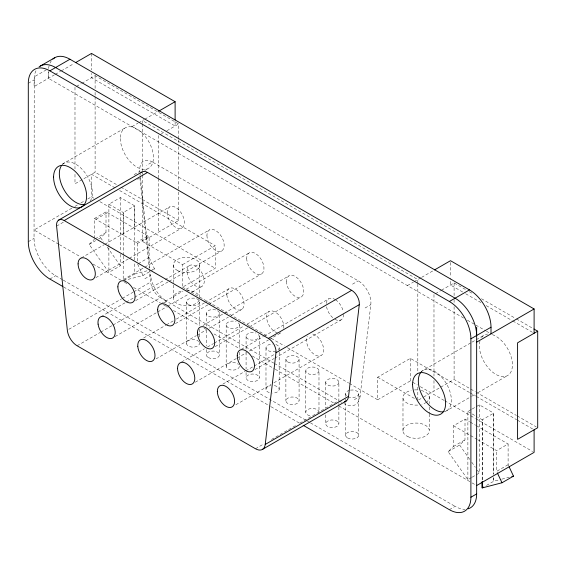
<?xml version="1.0" encoding="UTF-8"?>
<svg xmlns="http://www.w3.org/2000/svg" width="566" height="566" viewBox="0 0 566 566"><rect width="100%" height="100%" fill="white"/><g stroke="black" fill="none" stroke-linecap="round" stroke-linejoin="round"><path stroke-width="0.42" stroke-dasharray="2.83 2.12" d="M94.501 238.336L94.522 218.483L106.019 211.847L149.113 236.73L149.113 257.466L154.504 268.871L150.91 270.944M98.477 239.008L100.628 237.77L105.991 232.569L106.019 211.847M123.225 256.108L123.19 280.651L143.007 275.5L150.188 271.355M123.218 255.224L123.254 212.512L134.75 205.875L134.75 228.438M123.912 280.234L134.687 274.015L134.701 263.494M134.701 259.985L134.75 205.875L120.381 197.584L108.891 204.22L108.891 246.953M471.478 477.584L467.884 479.657L448.13 451.661L453.486 446.461L453.522 425.745L465.011 419.109L469.547 421.727M448.13 451.661L459.62 445.032L464.983 439.832L465.011 419.109M463.653 318.05L48.414 78.313L48.534 71.797M62.479 279.689L55.595 275.713A30.472 17.596 60 0 1 34.045 238.385L34.229 76.834A30.472 17.596 60 0 1 36.479 69.887M354.344 399.674L360.096 396.356L370.822 304.685A17.907 10.337 60 0 0 358.278 280.849L152.417 161.996L146.672 165.314M120.381 254.353L120.381 265.758L108.891 272.395L89.138 244.399L94.494 239.199M46.327 69.851L34.229 76.834L34.045 86.612L54.463 74.825M28.3 83.294L34.045 79.976M55.213 74.387L60.505 71.33M61.262 70.892L74.118 63.47M76.488 86.407L80.995 83.803M81.745 83.372L95.102 75.66L178.707 123.933L178.707 138.854M62.012 164.324L125.22 127.831M132.019 126.586L137.97 123.147M138.712 122.723L143.955 119.695M144.712 119.256L157.631 111.799M116.384 184.488L95.102 172.206L74.988 183.816L74.988 172.404M160.1 134.673L163.85 132.508M166.857 130.774L178.707 123.933M71.847 208.182L34.045 230.008L58.553 244.158M74.875 206.441L77.896 204.694M80.924 202.946L84.702 200.767M87.73 199.02L91.508 196.834L93.8 198.157M134.128 174.661L139.873 171.342A18.048 10.421 60 0 1 152.417 161.996M144.769 170.5L148.582 168.3M28.3 241.703L34.045 238.385M56.6 226.11L63.477 222.141M137.623 179.33L139.151 178.446M95.958 219.311L107.455 212.675M95.215 238.788L105.991 232.569M89.138 244.399L95.604 240.67M81.362 257.87L104.201 244.689M104.958 244.243L169.666 206.887M49.85 279.031L55.595 275.713M136.187 242.538L147.676 235.902M94.522 218.483L137.623 243.366L149.113 236.73M142.434 175.262L142.434 241.413L178.707 220.471L178.707 191.513M95.838 277.665L128.567 258.768M129.331 258.329L181.856 227.999M138.337 263.685L149.113 257.466M123.438 279.526L209.462 229.86M144.854 278.727L150.598 275.409L150.238 271.906M68.854 329.292L121.598 298.841M122.362 298.395L133.067 292.219M133.831 291.78L150.648 282.066L149.29 268.949M182.585 264.598L215.264 245.729L215.264 268.284L182.585 287.153L182.585 264.598L142.434 241.413M101.137 316.606L125.496 302.541M126.26 302.103L133.866 297.709M134.63 297.27L164.317 280.128M165.081 279.689L190.204 265.185M135.628 300.638L168.364 281.741M169.121 281.302L221.646 250.979M77.103 345.769L100.033 332.532M100.798 332.093L112.266 325.471M113.03 325.025L160.426 297.666L273.711 363.075M160.949 303.822L183.023 291.073M186.065 289.318L249.252 252.839M163.914 302.994L166.786 301.338A23.234 13.414 60 0 1 150.598 275.409M115.096 336.558L156.959 312.39M157.723 311.951L166.857 306.673M167.621 306.234L188.931 293.931M191.98 292.169L201.114 286.898A12.19 7.04 60 0 0 198.708 268.496A12.19 7.04 60 0 0 187.148 272.734A12.19 7.04 60 0 0 201.114 286.898M143.615 338.008L165.689 325.266M166.454 324.827L173.302 320.872M176.344 319.111L204.51 302.852M205.274 302.414L228.869 288.787M175.418 323.611L208.154 304.713M208.918 304.275L261.442 273.951M203.024 325.471L223.577 313.606M224.341 313.168L289.042 275.812M156.004 358.908L196.352 335.617M197.117 335.178L206.25 329.9M209.293 328.146L228.324 317.158M231.374 315.396L242.029 309.241M181.601 361.978L204.439 348.79M207.489 347.036L213.58 343.52M214.337 343.074L244.024 325.938M247.073 324.176L269.147 311.434M215.214 346.59L301.232 296.924M352.526 284.167L358.278 280.849M241.293 349.328L263.367 336.579M264.131 336.14L328.839 298.784M195.32 382.213L236.425 358.476M237.182 358.037L246.323 352.76M249.365 351.005L268.397 340.017M269.154 339.579L281.337 332.546A12.19 7.04 60 0 1 279.554 333.098M222.919 384.073L244.993 371.324M245.757 370.886L253.37 366.492M254.127 366.053L274.687 354.182M255.004 369.563L274.036 358.575M274.8 358.137L341.029 319.896M365.077 308.003L370.822 304.685M407.407 285.575L413.357 282.144M414.1 281.712L420.863 277.807M421.62 277.368L433.782 270.35M235.873 404.747L270.888 384.526M273.93 382.772L321.127 355.519M435.48 293.669L440.737 290.634M441.487 290.202L454.095 282.922L466.257 289.948M349.364 383.444L377.671 399.787L377.671 377.225L410.35 358.356L469.504 392.507M255.457 448.739L263.862 443.885M271.51 439.471L296.733 424.91M299.789 423.142L337.244 401.52M421.005 371.593L471.245 342.586M472.002 342.147L484.213 335.1M377.671 399.787L410.35 380.918L411.878 381.802M418.557 399.985L422.965 397.438M423.693 397.014L439.987 387.611M440.737 387.172L454.095 379.468L475.376 391.75M445.088 411.645L470.947 396.709M471.711 396.271L477.053 393.186M477.817 392.747L507.575 375.562M467.884 479.657L467.884 411.482L471.478 409.409M472.193 408.992L479.374 404.846L493.743 413.138L493.686 474.266L493.743 413.138L482.246 419.774L482.19 480.902L482.246 419.774L477.711 417.156M453.486 446.461L464.983 439.832M477.697 439.704L496.615 450.628L508.105 443.992L508.105 464.728L508.827 466.25M472.193 477.166L479.374 473.02L479.374 404.846M508.105 464.728L496.615 471.365L496.615 450.628M486.498 485.423L493.679 481.277L501.108 479.345M449.354 509.683L455.099 506.365A30.472 17.596 60 0 0 465.047 509.294M134.687 274.015L148.724 270.371M152.021 269.515L154.504 268.871M501.936 479.133L509.365 477.202M469.292 291.702L473.091 293.895M481.454 298.721L515.661 318.467M516.418 318.906L532.38 328.124M462.663 292.021L450.501 284.995L450.501 278.055M465.705 293.775L480.902 302.548M486.222 305.619L512.067 320.54M512.824 320.979L532.592 332.391M467.452 320.243L475.051 324.629M475.808 325.075L485.692 330.777M486.449 331.216L491.012 333.848M120.94 187.12L178.707 220.471M476.133 392.188L516.418 415.451M517.175 415.89L536.179 426.856M115.068 187.877L91.508 174.278L91.508 196.834M119.631 190.516L215.264 245.729M470.261 392.945L475.582 396.023M476.346 396.462L516.631 419.717M517.388 420.156L532.592 428.929M108.891 204.22L123.254 212.512L123.254 235.074M467.884 411.482L476.954 416.718M99.913 201.687L215.264 268.284M412.642 382.241L417.227 384.887M420.283 386.649L443.963 400.325M444.727 400.763L469.936 415.317M470.7 415.762L475.284 418.408M476.048 418.847L532.578 451.484M470.304 422.165L475.596 425.222M476.353 425.66L508.105 443.992M377.671 377.225L414.793 398.655M453.522 425.745L476.947 439.273M182.585 287.153L268.27 336.621M271.326 338.39L284.337 345.897M287.394 347.666L348.599 383.005M274.432 363.492L338.779 400.636M339.331 400.954L341.616 402.277M59.317 244.604L80.754 256.978M93.008 264.053L120.572 279.965M124.407 282.179L127.47 283.948M133.59 287.486L160.397 302.959M163.454 304.727L168.052 307.38M173.408 310.472L199.444 325.507M204.043 328.16L207.106 329.928M213.998 333.905L240.034 348.939M252.28 356.007L274.489 368.827M275.253 369.273L334.216 403.31M338.815 405.963L471.287 482.451M472.051 482.89L475.115 484.659M63.251 280.128L306.623 420.644M307.388 421.083L309.687 422.406M310.451 422.852L455.099 506.365M63.625 286.983L270.265 406.282M271.029 406.728L299.35 423.078M459.62 445.032L469.752 459.387M471.782 462.252L475.327 467.283M477.35 470.148L479.374 473.02M100.628 237.77L103.67 242.071M107.215 247.094L120.381 265.758M137.623 264.103L143.007 275.5M139.873 171.342L140.318 175.715M140.41 176.592L149.877 268.411M139.915 178.007L149.205 268.079M454.095 282.922L454.095 296.089M454.095 299.598L454.095 303.107M454.095 306.623L454.095 379.468M450.501 262.433L450.501 277.184M433.981 294.532L433.981 376.157M433.981 380.543L433.981 391.078M429.205 396.582L429.205 403.565M429.205 407.06L429.205 413.166M429.205 414.043L429.205 429.757M417.821 283.092L417.821 279.562L142.434 120.572L142.434 123.218M417.821 283.976L417.821 373.949M417.821 387.179L417.821 400.41M410.35 358.356L410.35 380.918M402.985 398.429L402.985 431.603M358.773 393.773L358.773 435.24M345.564 393.773L345.564 398.188M345.564 399.065L345.564 401.711M345.564 402.596L345.564 435.24M338.878 382.283A6.601 3.813 0 0 1 328.973 385.588A6.601 3.813 0 0 1 328.973 378.987A6.601 3.813 0 0 1 338.878 382.283L338.878 402.582M338.878 403.459L338.878 406.112M338.878 406.989L338.878 423.757A6.601 3.813 0 0 1 328.973 427.054A6.601 3.813 0 0 1 328.973 420.453A6.601 3.813 0 0 1 338.878 423.757M325.669 382.283L325.669 407.874M325.669 414.935L325.669 423.757M318.983 370.801A6.601 3.813 0 0 1 309.078 374.098A6.601 3.813 0 0 1 309.078 367.497A6.601 3.813 0 0 1 318.983 370.801L318.983 412.267A6.601 3.813 0 0 0 312.956 408.468A6.601 3.813 0 0 0 305.873 411.609A6.601 3.813 0 0 0 310.67 415.953M305.774 370.801L305.774 412.267M299.081 359.311L299.081 400.785A6.601 3.813 0 0 1 289.176 404.082A6.601 3.813 0 0 1 289.176 397.481A6.601 3.813 0 0 1 299.081 400.785M285.88 359.311L285.88 400.785M279.187 347.828L279.187 351.352M279.187 352.236L279.187 389.295M265.985 347.828L265.985 389.295M259.292 336.338L259.292 377.805A6.601 3.813 0 0 1 249.387 381.109A6.601 3.813 0 0 1 249.387 374.508A6.601 3.813 0 0 1 259.292 377.805M246.083 336.338L246.083 351.337M246.083 352.222L246.083 368.982M246.083 372.513L246.083 377.805M239.397 324.849L239.397 348.677M239.397 352.201L239.397 361.03M226.188 324.849L226.188 366.322M219.502 313.366A6.601 3.813 0 0 1 209.597 316.663A6.601 3.813 0 0 1 209.597 310.062A6.601 3.813 0 0 1 219.502 313.366L219.502 354.832M206.293 313.366L206.293 326.596M206.293 330.127L206.293 346.01M206.293 349.54L206.293 354.832M199.741 264.973L199.741 298.148M199.6 301.876L199.6 325.698M199.6 329.228L199.6 338.051M186.398 301.876L186.398 343.35M178.707 139.731L178.707 143.24M178.707 146.75L178.707 190.636M175.113 121.669L175.113 126.006L91.508 77.733L91.508 73.396M173.33 264.973L173.33 284.174M173.33 285.052L173.33 298.148M158.593 135.543L158.593 177.667M158.593 178.545L158.593 232.081M142.434 124.103L142.434 170.847M142.434 171.731L142.434 174.378M137.623 243.366L137.623 261.506M120.381 197.584L120.381 250.844M108.891 247.83L108.891 272.395M95.102 75.66L95.102 88.827M95.102 92.336L95.102 95.845M95.102 96.722L95.102 172.206M91.508 53.43L91.508 69.922M74.988 87.27L74.988 168.894M48.414 71.677L48.414 78.313M492.314 334.64A23.362 13.492 60 0 1 512.386 363.74A23.362 13.492 60 0 1 494.217 373.341A23.362 13.492 60 0 1 479.94 341.178M481.588 337.534A23.362 13.492 60 0 1 487.637 334.039M420.538 372.782A23.362 13.492 60 0 1 446.213 383.309A23.362 13.492 60 0 1 443.836 411.772M48.598 68.536A30.472 17.596 60 0 1 49.143 65.663M50.049 63.102A30.472 17.596 60 0 1 51.301 60.909M62.486 164.388A23.362 13.492 60 0 1 84.843 172.51A23.362 13.492 60 0 1 90.157 201.114M199.289 300.122A13.202 7.627 0 0 1 177.2 303.539A13.202 7.627 0 0 1 183.115 290.783M186.532 290.521A13.202 7.627 0 0 1 199.289 296.174M421.26 390.49A13.202 7.627 0 0 1 427.167 401.662M426.495 402.2A13.202 7.627 0 0 1 421.826 404.372M417.701 405.072A13.202 7.627 0 0 1 403.31 399.412A13.202 7.627 0 0 1 411.157 390.434M414.496 389.939A13.202 7.627 0 0 1 417.941 389.953M199.381 342.359A6.601 3.813 0 0 1 191.853 347.1A6.601 3.813 0 0 1 187.594 341.164A6.601 3.813 0 0 1 198.716 341.44M350.46 390.094A6.601 3.813 0 0 1 358.717 394.269A6.601 3.813 0 0 1 348.868 397.077M346.449 395.676A6.601 3.813 0 0 1 348.868 390.469M238.512 322.945A6.601 3.813 0 0 1 233.942 328.605A6.601 3.813 0 0 1 226.287 324.191A6.601 3.813 0 0 1 236.093 321.552M239.397 366.322A6.601 3.813 0 0 1 230.532 369.902A6.601 3.813 0 0 1 227.737 363.867A6.601 3.813 0 0 1 238.512 364.412M258.407 334.435A6.601 3.813 0 0 1 253.837 340.095A6.601 3.813 0 0 1 246.189 335.673A6.601 3.813 0 0 1 255.988 333.034M275.89 344.524A6.601 3.813 0 0 1 278.302 349.731M275.89 351.125A6.601 3.813 0 0 1 266.204 348.812A6.601 3.813 0 0 1 272.586 344.015M274.291 385.616A6.601 3.813 0 0 1 279.13 389.79A6.601 3.813 0 0 1 272.586 393.108M269.282 392.599A6.601 3.813 0 0 1 266.041 388.8A6.601 3.813 0 0 1 270.873 385.616M312.807 334.06A12.19 7.04 60 0 1 323.653 349.647A12.19 7.04 60 0 1 313.288 353.7A12.19 7.04 60 0 1 307.225 336.246M343.548 314.314A12.19 7.04 60 0 1 334.93 319.295M332.702 317.668A12.19 7.04 60 0 1 326.327 305.024M326.341 303.517A12.19 7.04 60 0 1 334.93 299.386M335.489 299.732A12.19 7.04 60 0 1 343.258 311.569M277.474 332.893A12.19 7.04 60 0 1 266.657 317.901A12.19 7.04 60 0 1 275.996 312.51A12.19 7.04 60 0 1 283.566 329.37M360.096 396.356A23.234 13.414 60 0 1 343.909 403.6M160.426 297.666A13.938 8.051 60 0 1 150.648 282.066M139.951 175.531A10.832 6.254 60 0 1 140.191 174.455M493.679 477.775L493.679 481.277L493.686 477.775M120.381 138.529A23.362 13.492 60 0 0 145.165 169.354A23.362 13.492 60 0 0 145.165 136.314A23.362 13.492 60 0 0 120.381 138.529M177.2 270.364A13.202 7.627 0 0 0 199.289 266.94A13.202 7.627 0 0 0 183.115 257.608A13.202 7.627 0 0 0 177.2 270.364M407.959 436.683A13.202 7.627 0 0 0 429.17 431.745A13.202 7.627 0 0 0 411.157 423.609A13.202 7.627 0 0 0 407.959 436.683M188.329 304.572A6.601 3.813 0 0 0 199.381 302.867A6.601 3.813 0 0 0 191.294 298.197A6.601 3.813 0 0 0 188.329 304.572M347.503 437.935A6.601 3.813 0 0 0 358.547 436.23A6.601 3.813 0 0 0 350.46 431.561A6.601 3.813 0 0 0 347.503 437.935M287.811 362.007A6.601 3.813 0 0 0 298.862 360.301A6.601 3.813 0 0 0 290.775 355.632A6.601 3.813 0 0 0 287.811 362.007M208.224 357.528A6.601 3.813 0 0 0 219.275 355.823A6.601 3.813 0 0 0 211.189 351.153A6.601 3.813 0 0 0 208.224 357.528M226.86 294.879A12.19 7.04 60 0 0 240.359 310.026A12.19 7.04 60 0 0 239.128 292.141A12.19 7.04 60 0 0 226.86 294.879M206.937 235.442A12.19 7.04 60 0 0 219.863 251.523A12.19 7.04 60 0 0 219.863 234.289A12.19 7.04 60 0 0 206.937 235.442M167.14 212.469A12.19 7.04 60 0 0 180.073 228.551A12.19 7.04 60 0 0 180.073 211.316A12.19 7.04 60 0 0 167.14 212.469M246.726 258.414A12.19 7.04 60 0 0 259.66 274.503A12.19 7.04 60 0 0 259.66 257.261A12.19 7.04 60 0 0 246.726 258.414M286.516 281.387A12.19 7.04 60 0 0 299.449 297.475A12.19 7.04 60 0 0 299.449 280.234A12.19 7.04 60 0 0 286.516 281.387"/><path stroke-width="0.85" d="M265.235 444.437L275.967 352.76A10.832 6.254 60 0 0 268.369 338.418L64.191 220.542A10.832 6.254 60 0 0 56.6 226.11L67.326 330.169A13.938 8.051 60 0 0 77.103 345.769L255.457 448.739A13.938 8.051 60 0 0 265.235 444.437L348.557 396.327L359.283 304.657A10.832 6.254 60 0 0 351.684 290.316L147.514 172.439A10.832 6.254 60 0 0 141.111 172.729M40.356 66.024L54.725 57.732M62.861 286.538L49.85 279.031A30.472 17.596 60 0 1 28.3 241.703L28.3 83.294A30.472 17.596 60 0 1 49.85 70.849L69.958 59.239L469.462 289.891A30.472 17.596 60 0 1 491.012 327.212L491.012 333.848M75.632 62.6L91.508 53.43L175.113 101.703L175.113 119.928M158.395 111.361L175.113 101.703M58.447 220.224L141.769 172.121M64.191 220.542L147.514 172.439M268.369 338.418L351.684 290.316M275.967 352.76L359.283 304.657M434.539 269.911L450.501 260.7L534.106 308.965L534.106 333.268M49.85 70.849L449.354 301.501L469.462 289.891M262.815 449.178L346.137 401.075M303.171 425.285L449.354 509.683A30.472 17.596 60 0 0 470.898 497.238L470.898 338.822L491.012 327.212M476.65 342.14L534.106 308.965M537.7 331.195L517.586 342.805L517.586 439.35L537.7 427.733L537.7 331.195L533.901 329.002M476.65 485.543L534.106 452.368L534.106 429.806M483.626 487.085L482.19 487.913L482.19 481.779L482.19 487.913L502 482.77L513.496 476.133L509.188 467.007M470.898 497.238L476.65 493.92L476.65 327.212M511.841 476.558L513.496 476.133M497.33 472.886L502 482.77M443.1 411.871A23.362 13.492 60 0 1 423.163 397.325A23.362 13.492 60 0 1 420.538 372.782M39.089 66.894A30.472 17.596 60 0 1 55.595 67.531L455.099 298.183A30.472 17.596 60 0 1 476.65 335.504M52.864 59.105A30.472 17.596 60 0 1 69.958 59.239M84.108 204.602A23.362 13.492 60 0 1 64.17 190.063A23.362 13.492 60 0 1 61.545 165.52M476.65 493.92A30.472 17.596 60 0 1 468.216 508.792M449.354 301.501A30.472 17.596 60 0 1 470.898 338.822M348.557 396.327A13.938 8.051 60 0 1 344.361 401.86M157.659 309.835A12.19 7.04 60 0 0 170.592 325.924A12.19 7.04 60 0 0 170.592 308.682A12.19 7.04 60 0 0 157.659 309.835M117.87 286.863A12.19 7.04 60 0 0 130.796 302.944A12.19 7.04 60 0 0 130.796 285.71A12.19 7.04 60 0 0 117.87 286.863M78.08 263.89A12.19 7.04 60 0 0 91.006 279.972A12.19 7.04 60 0 0 91.006 262.737A12.19 7.04 60 0 0 78.08 263.89M197.456 332.815A12.19 7.04 60 0 0 210.382 348.897A12.19 7.04 60 0 0 210.382 331.655A12.19 7.04 60 0 0 197.456 332.815M237.246 355.788A12.19 7.04 60 0 0 250.172 371.869A12.19 7.04 60 0 0 250.172 354.634A12.19 7.04 60 0 0 237.246 355.788M217.351 391.41A12.19 7.04 60 0 0 230.277 407.492A12.19 7.04 60 0 0 230.277 390.257A12.19 7.04 60 0 0 217.351 391.41M177.554 368.438A12.19 7.04 60 0 0 190.487 384.519A12.19 7.04 60 0 0 190.487 367.277A12.19 7.04 60 0 0 177.554 368.438M137.793 346.3A12.19 7.04 60 0 0 151.299 361.455A12.19 7.04 60 0 0 150.061 343.562A12.19 7.04 60 0 0 137.793 346.3M98.088 324.155A12.19 7.04 60 0 0 112.047 338.319A12.19 7.04 60 0 0 109.641 319.917A12.19 7.04 60 0 0 98.088 324.155M412.579 384.356A23.362 13.492 60 0 0 437.355 415.182A23.362 13.492 60 0 0 437.355 382.142A23.362 13.492 60 0 0 412.579 384.356M53.586 177.094A23.362 13.492 60 0 0 78.363 207.92A23.362 13.492 60 0 0 78.363 174.88A23.362 13.492 60 0 0 53.586 177.094"/></g></svg>
